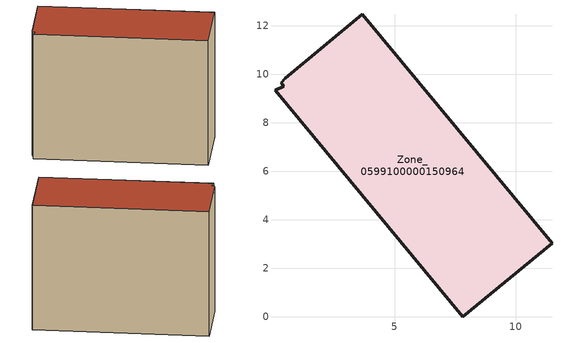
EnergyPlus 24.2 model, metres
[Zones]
Zone_0599100000150964
 floor ground (C_G): 0.44,9.5 0.32,9.64 0.48,9.82 3.66,12.46 11.49,3.03 7.8,0 0.07,9.34 z0
 wall outside (C_F): 11.49,3.03 3.66,12.46 0.48,9.82 0.32,9.64 0.44,9.5 0.07,9.34 7.8,0 11.49,3.03 z0:9.4
 roof outside (C_R): 0.32,9.64 0.44,9.5 0.07,9.34 7.8,0 11.49,3.03 3.66,12.46 0.48,9.82 z9.4
[BUILDING]
Pand.0599100000150964: North Axis=0; Terrain=City; Loads Convergence Tolerance Value=0.04; Temperature Convergence Tolerance Value=0.4; Solar Distribution=FullExterior; Maximum Number of Warmup Days=25; Minimum Number of Warmup Days=1
[Site:Location]
Rotterdam.The.Hague.AP_ZH_NLD Design_Conditions: Latitude=51.96; Longitude=4.45; Time Zone=1; Elevation=-4.5
[SITE:GROUNDTEMPERATURE:BUILDINGSURFACE]
18, 18, 18, 18, 18, 18, 18, 18, 18, 18, 18, 18
[MATERIAL] Thermal Absorptance=0.9; Solar Absorptance=0.7; Visible Absorptance=0.7
Name | Roughness | Thickness | Conductivity | Density | Specific Heat
G.TI.1946 | MediumSmooth | 0.15 | 1 | 540 | 1210
F.TI.1946 | Rough | 0.3 | 0.857143 | 1920 | 840
R.TI.1946 | MediumRough | 0.2 | 0.1 | 1500 | 1000
[CONSTRUCTION]
C_G: G.TI.1946
C_F: F.TI.1946
C_R: R.TI.1946
[ZONE]
Zone_0599100000150964: Type=1; Multiplier=1; Ceiling Height=Autocalculate; Volume=Autocalculate; Floor Area=autocalculate; Part of Total Floor Area=Yes
[ZONEINFILTRATION:DESIGNFLOWRATE]
Infil_Zone_0599100000150964: Zone or ZoneList or Space or SpaceList=Zone_0599100000150964; Schedule=AlwaysOn; Design Flow Rate Calculation Method=Flow/Area; Flow Rate per Floor Area=0.003; Constant Term Coefficient=1; Temperature Term Coefficient=0; Velocity Term Coefficient=0; Velocity Squared Term Coefficient=0
[HVACTEMPLATE:ZONE:IDEALLOADSAIRSYSTEM]
Zone_0599100000150964: Maximum Heating Supply Air Temperature=50; Minimum Cooling Supply Air Temperature=13; Maximum Heating Supply Air Humidity Ratio=0.0156; Minimum Cooling Supply Air Humidity Ratio=0.0077; Heating Limit=NoLimit; Cooling Limit=NoLimit; Dehumidification Control Type=ConstantSensibleHeatRatio; Cooling Sensible Heat Ratio=0.7; Dehumidification Setpoint=60; Humidification Control Type=None; Humidification Setpoint=30; Outdoor Air Method=None; Outdoor Air Flow Rate per Person=0.00944; Outdoor Air Flow Rate per Zone Floor Area=0; Outdoor Air Flow Rate per Zone=0; Demand Controlled Ventilation Type=None; Outdoor Air Economizer Type=NoEconomizer; Heat Recovery Type=None; Sensible Heat Recovery Effectiveness=0.7; Latent Heat Recovery Effectiveness=0.65
[ZONECONTROL:THERMOSTAT]
ThermostatControl_Zone_0599100000150964: Zone or ZoneList=Zone_0599100000150964; Control Type Schedule=DualSetpointControlType; Control 1=Thermostat_Zone_0599100000150964; Temperature Difference Between Cutout And Setpoint=0
[THERMOSTATSETPOINT:DUALSETPOINT]
Thermostat_Zone_0599100000150964: Heating Setpoint Temperature Schedule=HeatingSetpoint_Zone_0599100000150964; Cooling Setpoint Temperature Schedule=CoolingSetpoint_Zone_0599100000150964
[SCHEDULE:COMPACT]
HeatingSetpoint_Zone_0599100000150964: Through: 12/31, For: AllDays, Until: 24:00, 21
CoolingSetpoint_Zone_0599100000150964: Through: 12/31, For: AllDays, Until: 24:00, 24
DualSetpointControlType: Through: 12/31, For: AllDays, Until: 24:00, 4
AlwaysOn: Through: 12/31, For: AllDays, Until: 24:00, 1
